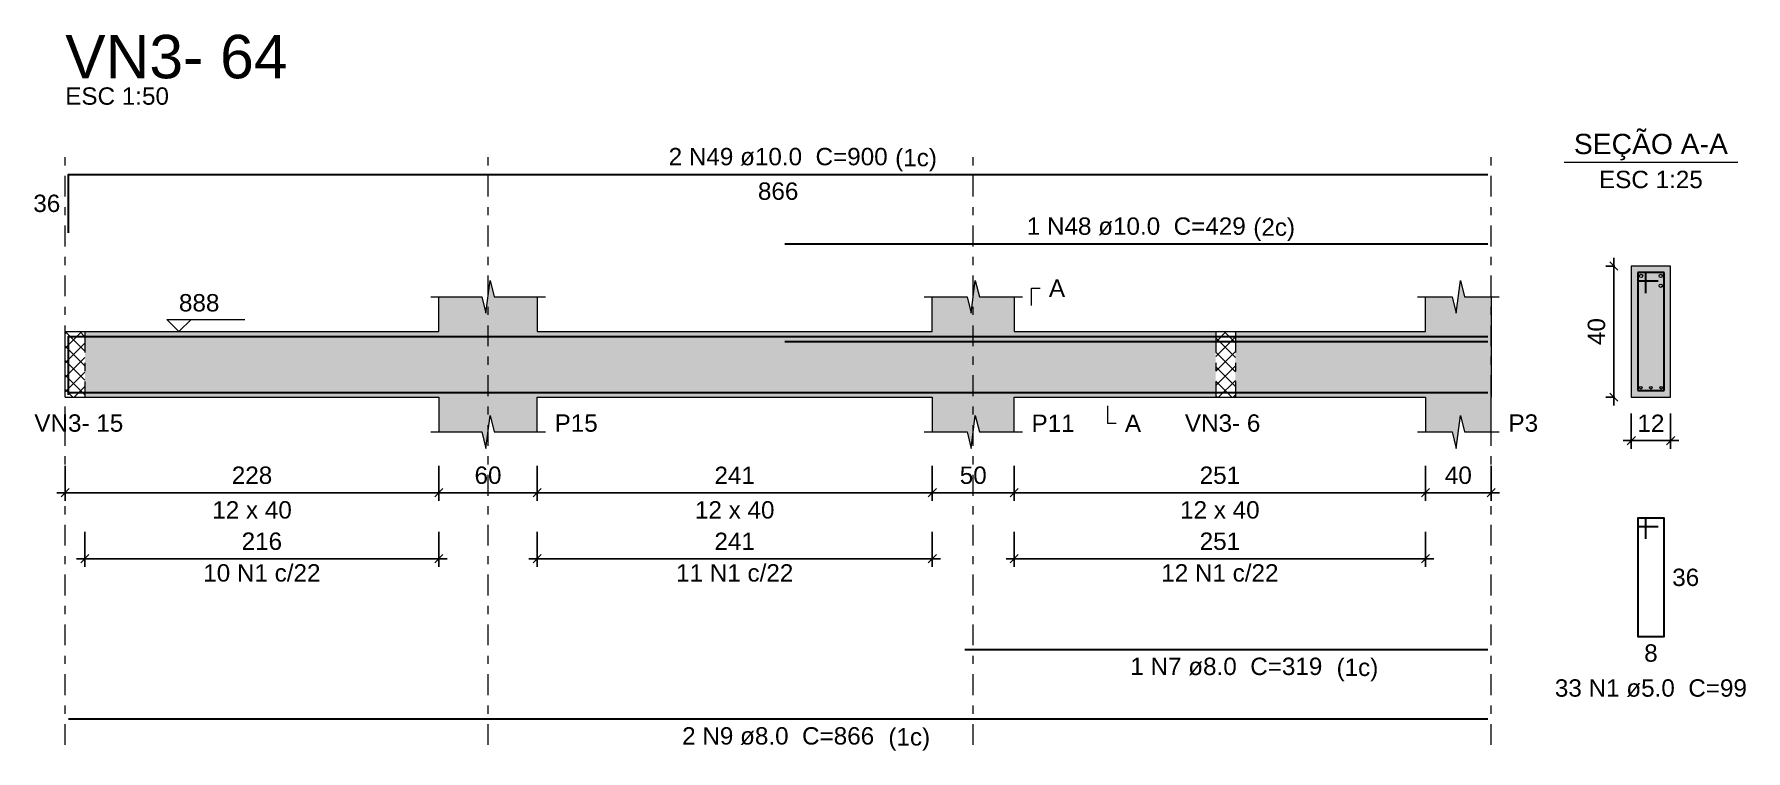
# Model space of a CAD drawing. Header units: millimetres. Extents: x -8 to 605, y -494 to 220.
# Drawn here: x 543.59 to 564.48, y -435.33 to -426.59 of the extents above; entities that cross this region are included whole.
import ezdxf

# ---------------------------------------------------------------- set-up
doc = ezdxf.new("R2010")
doc.units = ezdxf.units.MM
doc.header["$MEASUREMENT"] = 0
doc.linetypes.add('DASHDOT', pattern=[2.54, 1.27, -0.635, 0, -0.635])
doc.linetypes.add('NULL', pattern=[0])
for name, color, linetype, lineweight in [('Descrição da armadura', 7, 'Continuous', 0), ('DT-Barras na forma', 7, 'Continuous', 30), ('DT-Barras no corte', 5, 'Continuous', 5), ('DT-Barras rebatidas', 7, 'Continuous', 30), ('DT-Cotas', 7, 'Continuous', 5), ('DT-Forma', 5, 'Continuous', 5), ('DT-Hachura forma vigas', 252, 'Continuous', 5), ('DT-Hachura intersecção vigas', 9, 'Continuous', 5), ('DT-Hachura seção vigas', 252, 'Continuous', 5), ('DT-Pontilhado', 9, 'DASHDOT', 5), ('DT-Textos', 7, 'Continuous', 5), ('DT-Título', 5, 'Continuous', 20), ('Textos armaduras', 7, 'Continuous', 0)]:
    doc.layers.add(name, color=color, linetype=linetype, lineweight=lineweight)
doc.styles.add('Arial', font='arial.ttf')
doc.dimstyles.new('UM_25.000000', dxfattribs={"dimtxt": 0.18, "dimasz": 0.1, "dimexe": 0.1, "dimexo": 0.2, "dimgap": 0, "dimtad": 1, "dimtih": 1, "dimtoh": 1, "dimdec": 1, "dimlfac": 25, "dimzin": 0, "dimdsep": 46, "dimtxsty": 'Standard', "dimcen": 0.09, "dimdle": 0.1, "dimadec": 1, "dimazin": 2, "dimtfac": 1, "dimtdec": 4, "dimtofl": 0, "dimtmove": 0, "dimatfit": 3, "dimfxl": 1, "dimtolj": 1, "dimarcsym": 0})
doc.dimstyles.new('UM_50.000000', dxfattribs={"dimtxt": 0.18, "dimasz": 0.1, "dimexe": 0.1, "dimexo": 0.2, "dimgap": 0, "dimtad": 1, "dimtih": 1, "dimtoh": 1, "dimdec": 1, "dimlfac": 50, "dimzin": 0, "dimdsep": 46, "dimtxsty": 'Standard', "dimcen": 0.09, "dimdle": 0.1, "dimadec": 1, "dimazin": 2, "dimtfac": 1, "dimtdec": 4, "dimtofl": 0, "dimtmove": 0, "dimatfit": 3, "dimfxl": 1, "dimtolj": 1, "dimarcsym": 0})
pattern_1 = [(45, (491.48074, -487.50912), (-0.08838835, 0.08838835), []), (135, (491.48074, -487.50912), (-0.08838835, -0.08838835), [])]

# ---------------------------------------------------------------- blocks, each defined once
blk = doc.blocks.new('_Oblique')
at = {"color": 0, "linetype": 'ByBlock', "lineweight": -2}
blk.add_line((-0.5, -0.5), (0.5, 0.5), dxfattribs=at)
blk = doc.blocks.new('*D5097')
at = {"layer": 'Defpoints', "color": 0, "transparency": 16777216}
for p in [(543.97, -431.656), (548.53, -431.656), (548.53, -432.185)]:
    blk.add_point(p, dxfattribs=at)
at = {"layer": 'DT-Cotas', "color": 0, "lineweight": -2, "transparency": 16777216}
for p, q in [((543.97, -431.856), (543.97, -432.285)), ((548.53, -431.856), (548.53, -432.285)), ((543.87, -432.185), (548.63, -432.185))]:
    blk.add_line(p, q, dxfattribs=at)
at = {"layer": 'DT-Cotas', "color": 0, "lineweight": -2, "transparency": 16777216, "xscale": 0.1, "yscale": 0.1, "zscale": 0.1, "rotation": 180}
blk.add_blockref('_Oblique', (543.97, -432.185), dxfattribs=at)
at = {"layer": 'DT-Cotas', "color": 0, "lineweight": -2, "transparency": 16777216, "xscale": 0.1, "yscale": 0.1, "zscale": 0.1}
blk.add_blockref('_Oblique', (548.53, -432.185), dxfattribs=at)
at = {"layer": 'DT-Cotas', "color": 7, "transparency": 16777216, "insert": (546.25, -431.973), "char_height": 0.2118, "attachment_point": 5, "rotation": 0.0057, "style": 'Arial'}
blk.add_mtext('\\A1;228', dxfattribs=at)
blk = doc.blocks.new('*D5098')
at = {"layer": 'Defpoints', "color": 0, "transparency": 16777216}
for p in [(548.53, -431.656), (549.73, -431.656), (549.73, -432.185)]:
    blk.add_point(p, dxfattribs=at)
at = {"layer": 'DT-Cotas', "color": 0, "lineweight": -2, "transparency": 16777216}
for p, q in [((548.53, -431.856), (548.53, -432.285)), ((549.73, -431.856), (549.73, -432.285)), ((548.43, -432.185), (549.83, -432.185))]:
    blk.add_line(p, q, dxfattribs=at)
at = {"layer": 'DT-Cotas', "color": 0, "lineweight": -2, "transparency": 16777216, "xscale": 0.1, "yscale": 0.1, "zscale": 0.1, "rotation": 180}
blk.add_blockref('_Oblique', (548.53, -432.185), dxfattribs=at)
at = {"layer": 'DT-Cotas', "color": 0, "lineweight": -2, "transparency": 16777216, "xscale": 0.1, "yscale": 0.1, "zscale": 0.1}
blk.add_blockref('_Oblique', (549.73, -432.185), dxfattribs=at)
at = {"layer": 'DT-Cotas', "color": 7, "transparency": 16777216, "insert": (549.13, -431.973), "char_height": 0.2118, "attachment_point": 5, "rotation": 0.0057, "style": 'Arial'}
blk.add_mtext('\\A1;60', dxfattribs=at)
blk = doc.blocks.new('*D5099')
at = {"layer": 'Defpoints', "color": 0, "transparency": 16777216}
for p in [(549.73, -431.656), (554.551, -431.656), (554.551, -432.185)]:
    blk.add_point(p, dxfattribs=at)
at = {"layer": 'DT-Cotas', "color": 0, "lineweight": -2, "transparency": 16777216}
for p, q in [((549.73, -431.856), (549.73, -432.285)), ((554.551, -431.856), (554.551, -432.285)), ((549.63, -432.185), (554.651, -432.185))]:
    blk.add_line(p, q, dxfattribs=at)
at = {"layer": 'DT-Cotas', "color": 0, "lineweight": -2, "transparency": 16777216, "xscale": 0.1, "yscale": 0.1, "zscale": 0.1, "rotation": 180}
blk.add_blockref('_Oblique', (549.73, -432.185), dxfattribs=at)
at = {"layer": 'DT-Cotas', "color": 0, "lineweight": -2, "transparency": 16777216, "xscale": 0.1, "yscale": 0.1, "zscale": 0.1}
blk.add_blockref('_Oblique', (554.551, -432.185), dxfattribs=at)
at = {"layer": 'DT-Cotas', "color": 7, "transparency": 16777216, "insert": (552.14, -431.973), "char_height": 0.2118, "attachment_point": 5, "rotation": 0.0057, "style": 'Arial'}
blk.add_mtext('\\A1;241', dxfattribs=at)
blk = doc.blocks.new('*D5100')
at = {"layer": 'Defpoints', "color": 0, "transparency": 16777216}
for p in [(554.551, -431.656), (555.551, -431.656), (555.551, -432.185)]:
    blk.add_point(p, dxfattribs=at)
at = {"layer": 'DT-Cotas', "color": 0, "lineweight": -2, "transparency": 16777216}
for p, q in [((554.551, -431.856), (554.551, -432.285)), ((555.551, -431.856), (555.551, -432.285)), ((554.451, -432.185), (555.651, -432.185))]:
    blk.add_line(p, q, dxfattribs=at)
at = {"layer": 'DT-Cotas', "color": 0, "lineweight": -2, "transparency": 16777216, "xscale": 0.1, "yscale": 0.1, "zscale": 0.1, "rotation": 180}
blk.add_blockref('_Oblique', (554.551, -432.185), dxfattribs=at)
at = {"layer": 'DT-Cotas', "color": 0, "lineweight": -2, "transparency": 16777216, "xscale": 0.1, "yscale": 0.1, "zscale": 0.1}
blk.add_blockref('_Oblique', (555.551, -432.185), dxfattribs=at)
at = {"layer": 'DT-Cotas', "color": 7, "transparency": 16777216, "insert": (555.051, -431.973), "char_height": 0.2118, "attachment_point": 5, "rotation": 0.0057, "style": 'Arial'}
blk.add_mtext('\\A1;50', dxfattribs=at)
blk = doc.blocks.new('*D5101')
at = {"layer": 'Defpoints', "color": 0, "transparency": 16777216}
for p in [(555.551, -431.656), (560.57, -431.656), (560.57, -432.185)]:
    blk.add_point(p, dxfattribs=at)
at = {"layer": 'DT-Cotas', "color": 0, "lineweight": -2, "transparency": 16777216}
for p, q in [((555.551, -431.856), (555.551, -432.285)), ((560.57, -431.856), (560.57, -432.285)), ((555.451, -432.185), (560.67, -432.185))]:
    blk.add_line(p, q, dxfattribs=at)
at = {"layer": 'DT-Cotas', "color": 0, "lineweight": -2, "transparency": 16777216, "xscale": 0.1, "yscale": 0.1, "zscale": 0.1, "rotation": 180}
blk.add_blockref('_Oblique', (555.551, -432.185), dxfattribs=at)
at = {"layer": 'DT-Cotas', "color": 0, "lineweight": -2, "transparency": 16777216, "xscale": 0.1, "yscale": 0.1, "zscale": 0.1}
blk.add_blockref('_Oblique', (560.57, -432.185), dxfattribs=at)
at = {"layer": 'DT-Cotas', "color": 7, "transparency": 16777216, "insert": (558.061, -431.973), "char_height": 0.2118, "attachment_point": 5, "rotation": 0.0057, "style": 'Arial'}
blk.add_mtext('\\A1;251', dxfattribs=at)
blk = doc.blocks.new('*D5102')
at = {"layer": 'Defpoints', "color": 0, "transparency": 16777216}
for p in [(560.57, -431.656), (561.371, -431.656), (561.371, -432.185)]:
    blk.add_point(p, dxfattribs=at)
at = {"layer": 'DT-Cotas', "color": 0, "lineweight": -2, "transparency": 16777216}
for p, q in [((560.57, -431.856), (560.57, -432.285)), ((561.371, -431.856), (561.371, -432.285)), ((560.47, -432.185), (561.471, -432.185))]:
    blk.add_line(p, q, dxfattribs=at)
at = {"layer": 'DT-Cotas', "color": 0, "lineweight": -2, "transparency": 16777216, "xscale": 0.1, "yscale": 0.1, "zscale": 0.1, "rotation": 180}
blk.add_blockref('_Oblique', (560.57, -432.185), dxfattribs=at)
at = {"layer": 'DT-Cotas', "color": 0, "lineweight": -2, "transparency": 16777216, "xscale": 0.1, "yscale": 0.1, "zscale": 0.1}
blk.add_blockref('_Oblique', (561.371, -432.185), dxfattribs=at)
at = {"layer": 'DT-Cotas', "color": 7, "transparency": 16777216, "insert": (560.971, -431.973), "char_height": 0.2118, "attachment_point": 5, "rotation": 0.0057, "style": 'Arial'}
blk.add_mtext('\\A1;40', dxfattribs=at)
blk = doc.blocks.new('*D5103')
at = {"layer": 'Defpoints', "color": 0, "transparency": 16777216}
for p in [(562.869, -429.42), (563.081, -429.42), (563.081, -431.02)]:
    blk.add_point(p, dxfattribs=at)
at = {"layer": 'DT-Cotas', "color": 0, "lineweight": -2, "transparency": 16777216}
for p, q in [((562.869, -431.12), (562.869, -429.32)), ((562.881, -429.42), (562.769, -429.42)), ((562.881, -431.02), (562.769, -431.02))]:
    blk.add_line(p, q, dxfattribs=at)
at = {"layer": 'DT-Cotas', "color": 0, "lineweight": -2, "transparency": 16777216, "xscale": 0.1, "yscale": 0.1, "zscale": 0.1}
for p, rotation in [((562.869, -429.42), 90), ((562.869, -431.02), 270)]:
    blk.add_blockref('_Oblique', p, dxfattribs=dict(at, rotation=rotation))
at = {"layer": 'DT-Cotas', "color": 7, "transparency": 16777216, "insert": (562.657, -430.22), "char_height": 0.2118, "attachment_point": 5, "rotation": 90, "style": 'Arial'}
blk.add_mtext('\\A1;40', dxfattribs=at)
blk = doc.blocks.new('*D5104')
at = {"layer": 'Defpoints', "color": 0, "transparency": 16777216}
for p in [(563.081, -431.02), (563.561, -431.02), (563.561, -431.55)]:
    blk.add_point(p, dxfattribs=at)
at = {"layer": 'DT-Cotas', "color": 0, "lineweight": -2, "transparency": 16777216}
for p, q in [((563.081, -431.22), (563.081, -431.65)), ((563.561, -431.22), (563.561, -431.65)), ((562.981, -431.55), (563.661, -431.55))]:
    blk.add_line(p, q, dxfattribs=at)
at = {"layer": 'DT-Cotas', "color": 0, "lineweight": -2, "transparency": 16777216, "xscale": 0.1, "yscale": 0.1, "zscale": 0.1, "rotation": 180}
blk.add_blockref('_Oblique', (563.081, -431.55), dxfattribs=at)
at = {"layer": 'DT-Cotas', "color": 0, "lineweight": -2, "transparency": 16777216, "xscale": 0.1, "yscale": 0.1, "zscale": 0.1}
blk.add_blockref('_Oblique', (563.561, -431.55), dxfattribs=at)
at = {"layer": 'DT-Cotas', "color": 7, "transparency": 16777216, "insert": (563.321, -431.338), "char_height": 0.2118, "attachment_point": 5, "rotation": 0.0057, "style": 'Arial'}
blk.add_mtext('\\A1;12', dxfattribs=at)
blk = doc.blocks.new('*D5105')
at = {"layer": 'Defpoints', "color": 0, "transparency": 16777216}
for p in [(544.21, -432.461), (548.53, -432.461), (548.53, -432.99)]:
    blk.add_point(p, dxfattribs=at)
at = {"layer": 'DT-Cotas', "color": 0, "lineweight": -2, "transparency": 16777216}
for p, q in [((544.21, -432.661), (544.21, -433.09)), ((548.53, -432.661), (548.53, -433.09)), ((544.11, -432.99), (548.63, -432.99))]:
    blk.add_line(p, q, dxfattribs=at)
at = {"layer": 'DT-Cotas', "color": 0, "lineweight": -2, "transparency": 16777216, "xscale": 0.1, "yscale": 0.1, "zscale": 0.1, "rotation": 180}
blk.add_blockref('_Oblique', (544.21, -432.99), dxfattribs=at)
at = {"layer": 'DT-Cotas', "color": 0, "lineweight": -2, "transparency": 16777216, "xscale": 0.1, "yscale": 0.1, "zscale": 0.1}
blk.add_blockref('_Oblique', (548.53, -432.99), dxfattribs=at)
at = {"layer": 'DT-Cotas', "color": 7, "transparency": 16777216, "insert": (546.37, -432.778), "char_height": 0.2118, "attachment_point": 5, "rotation": 0.0057, "style": 'Arial'}
blk.add_mtext('\\A1;216', dxfattribs=at)
blk = doc.blocks.new('*D5106')
at = {"layer": 'Defpoints', "color": 0, "transparency": 16777216}
for p in [(549.73, -432.461), (554.551, -432.461), (554.551, -432.99)]:
    blk.add_point(p, dxfattribs=at)
at = {"layer": 'DT-Cotas', "color": 0, "lineweight": -2, "transparency": 16777216}
for p, q in [((549.73, -432.661), (549.73, -433.09)), ((554.551, -432.661), (554.551, -433.09)), ((549.63, -432.99), (554.651, -432.99))]:
    blk.add_line(p, q, dxfattribs=at)
at = {"layer": 'DT-Cotas', "color": 0, "lineweight": -2, "transparency": 16777216, "xscale": 0.1, "yscale": 0.1, "zscale": 0.1, "rotation": 180}
blk.add_blockref('_Oblique', (549.73, -432.99), dxfattribs=at)
at = {"layer": 'DT-Cotas', "color": 0, "lineweight": -2, "transparency": 16777216, "xscale": 0.1, "yscale": 0.1, "zscale": 0.1}
blk.add_blockref('_Oblique', (554.551, -432.99), dxfattribs=at)
at = {"layer": 'DT-Cotas', "color": 7, "transparency": 16777216, "insert": (552.14, -432.778), "char_height": 0.2118, "attachment_point": 5, "rotation": 0.0057, "style": 'Arial'}
blk.add_mtext('\\A1;241', dxfattribs=at)
blk = doc.blocks.new('*D5107')
at = {"layer": 'Defpoints', "color": 0, "transparency": 16777216}
for p in [(555.551, -432.461), (560.57, -432.461), (560.57, -432.99)]:
    blk.add_point(p, dxfattribs=at)
at = {"layer": 'DT-Cotas', "color": 0, "lineweight": -2, "transparency": 16777216}
for p, q in [((555.551, -432.661), (555.551, -433.09)), ((560.57, -432.661), (560.57, -433.09)), ((555.451, -432.99), (560.67, -432.99))]:
    blk.add_line(p, q, dxfattribs=at)
at = {"layer": 'DT-Cotas', "color": 0, "lineweight": -2, "transparency": 16777216, "xscale": 0.1, "yscale": 0.1, "zscale": 0.1, "rotation": 180}
blk.add_blockref('_Oblique', (555.551, -432.99), dxfattribs=at)
at = {"layer": 'DT-Cotas', "color": 0, "lineweight": -2, "transparency": 16777216, "xscale": 0.1, "yscale": 0.1, "zscale": 0.1}
blk.add_blockref('_Oblique', (560.57, -432.99), dxfattribs=at)
at = {"layer": 'DT-Cotas', "color": 7, "transparency": 16777216, "insert": (558.061, -432.778), "char_height": 0.2118, "attachment_point": 5, "rotation": 0.0057, "style": 'Arial'}
blk.add_mtext('\\A1;251', dxfattribs=at)

msp = doc.modelspace()

# ---------------------------------------------------------------- hatches: boundary and pattern name
at = {"layer": 'DT-Hachura forma vigas', "linetype": 'Continuous'}
for points in [[(555.5505, -431.0203), (558.0103, -431.0203), (558.0103, -430.2203), (555.5505, -430.2203), (555.5505, -429.7967), (555.1255, -429.7967), (555.0755, -429.5967), (555.0255, -429.9967), (554.9755, -429.7967), (554.5505, -429.7967), (554.5505, -430.2203), (549.7303, -430.2203), (549.7303, -429.7967), (549.2053, -429.7967), (549.1553, -429.5967), (549.1053, -429.9967), (549.0553, -429.7967), (548.5303, -429.7967), (548.5303, -430.2203), (544.2103, -430.2203), (544.2103, -431.0203), (548.5303, -431.0203), (548.5303, -431.4439), (549.0553, -431.4439), (549.1053, -431.6439), (549.1553, -431.2439), (549.2053, -431.4439), (549.7303, -431.4439), (549.7303, -431.0203), (554.5505, -431.0203), (554.5505, -431.4439), (554.9755, -431.4439), (555.0255, -431.6439), (555.0755, -431.2439), (555.1255, -431.4439), (555.5505, -431.4439), (555.5505, -431.0203)], [(561.3705, -431.4439), (561.3705, -431.0203), (561.3705, -430.2203), (561.3705, -429.7967), (561.0455, -429.7967), (560.9955, -429.5967), (560.9455, -429.9967), (560.8955, -429.7967), (560.5705, -429.7967), (560.5705, -430.2203), (558.2503, -430.2203), (558.2503, -431.0203), (560.5705, -431.0203), (560.5705, -431.4439), (560.8955, -431.4439), (560.9455, -431.6439), (560.9955, -431.2439), (561.0455, -431.4439), (561.3705, -431.4439)]]:
    msp.add_hatch(color=252, dxfattribs=at).paths.add_polyline_path(points)
at = {"layer": 'DT-Hachura intersecção vigas', "linetype": 'Continuous'}
h = msp.add_hatch(dxfattribs=at)
h.set_pattern_fill('ANSI37', color=9, style=0)
h.set_pattern_definition(pattern_1)
h.paths.add_polyline_path([(543.9703, -431.0203), (544.2103, -431.0203), (544.2103, -430.2203), (543.9703, -430.2203), (543.9703, -431.0203)])
h = msp.add_hatch(dxfattribs=at)
h.set_pattern_fill('ANSI37', color=9, style=0)
h.set_pattern_definition(pattern_1)
h.paths.add_polyline_path([(558.0103, -431.0203), (558.2503, -431.0203), (558.2503, -430.2203), (558.0103, -430.2203), (558.0103, -431.0203)])
at = {"layer": 'DT-Hachura seção vigas', "linetype": 'Continuous'}
msp.add_hatch(color=252, dxfattribs=at).paths.add_polyline_path([(563.0807, -431.0203), (563.0807, -431.0203), (563.5607, -431.0203), (563.5607, -429.4203), (563.0807, -429.4203), (563.0807, -431.0203)])

# ---------------------------------------------------------------- linework, layer by layer
at = {"layer": 'DT-Barras na forma'}
for p, q in [((563.2607, -429.5003), (563.1607, -429.5003)), ((563.1607, -429.5003), (563.1607, -430.9403)), ((563.4807, -429.5003), (563.1607, -429.5003)), ((563.1607, -429.5003), (563.1607, -429.6003)), ((563.1607, -429.6003), (563.4107, -429.6003)), ((563.2607, -429.7503), (563.2607, -429.5003)), ((563.4807, -430.9403), (563.4807, -429.5003)), ((563.1607, -430.9403), (563.4807, -430.9403))]:
    msp.add_line(p, q, dxfattribs=at)
for points in [[(544.0103, -430.9903), (544.0103, -430.2803), (561.3305, -430.2803)], [(552.7505, -430.3403), (561.3305, -430.3403)], [(544.0103, -430.9623), (561.3305, -430.9623)], [(554.9478, -430.9623), (561.3305, -430.9623)]]:
    msp.add_lwpolyline(points, dxfattribs=at)
at = {"layer": 'DT-Barras no corte'}
for centre, radius in [((563.2007, -429.5403), 0.02), ((563.4407, -429.5403), 0.02), ((563.4407, -429.6603), 0.02), ((563.1967, -430.9043), 0.016), ((563.3207, -430.9043), 0.016), ((563.4447, -430.9043), 0.016)]:
    msp.add_circle(centre, radius, dxfattribs=at)
at = {"layer": 'DT-Barras rebatidas'}
for points in [[(544.0103, -429.0135), (544.0103, -428.3035), (561.3305, -428.3035)], [(552.7505, -429.1507), (561.3305, -429.1507)], [(563.2607, -432.747), (563.2607, -432.497), (563.1607, -432.497), (563.1607, -433.937), (563.4807, -433.937), (563.4807, -432.497), (563.1607, -432.497), (563.1607, -432.597), (563.4107, -432.597)], [(554.9478, -434.097), (561.3305, -434.097)], [(544.0103, -434.9442), (561.3305, -434.9442)]]:
    msp.add_lwpolyline(points, dxfattribs=at)
at = {"layer": 'DT-Forma'}
for p, q in [((549.1053, -429.9967), (549.1553, -429.5967)), ((549.1553, -429.5967), (549.2053, -429.7967)), ((555.0255, -429.9967), (555.0755, -429.5967)), ((555.0755, -429.5967), (555.1255, -429.7967)), ((560.9455, -429.9967), (560.9955, -429.5967)), ((560.9955, -429.5967), (561.0455, -429.7967)), ((563.5607, -429.4203), (563.0807, -429.4203)), ((563.0807, -429.4203), (563.0807, -431.0203)), ((563.5607, -431.0203), (563.5607, -429.4203)), ((548.4303, -429.7967), (549.0553, -429.7967)), ((548.5303, -430.2203), (548.5303, -429.7967)), ((549.0553, -429.7967), (549.1053, -429.9967)), ((549.2053, -429.7967), (549.8303, -429.7967)), ((549.7303, -429.7967), (549.7303, -430.2203)), ((554.4505, -429.7967), (554.9755, -429.7967)), ((554.5505, -430.2203), (554.5505, -429.7967)), ((554.9755, -429.7967), (555.0255, -429.9967)), ((555.1255, -429.7967), (555.6505, -429.7967)), ((555.5505, -429.7967), (555.5505, -430.2203)), ((560.4705, -429.7967), (560.8955, -429.7967)), ((560.5705, -430.2203), (560.5705, -429.7967)), ((560.8955, -429.7967), (560.9455, -429.9967)), ((561.0455, -429.7967), (561.4705, -429.7967)), ((561.3705, -429.7967), (561.3705, -430.2203)), ((543.9703, -430.2203), (544.2103, -430.2203)), ((544.2103, -430.2203), (548.5303, -430.2203)), ((549.7303, -430.2203), (554.5505, -430.2203)), ((555.5505, -430.2203), (558.0103, -430.2203)), ((558.0103, -430.2203), (558.2503, -430.2203)), ((558.2503, -430.2203), (560.5705, -430.2203)), ((543.9703, -431.0203), (544.2103, -431.0203)), ((544.2103, -431.0203), (548.5303, -431.0203)), ((548.5303, -431.0203), (548.5303, -431.4439)), ((549.7303, -431.4439), (549.7303, -431.0203)), ((549.7303, -431.0203), (554.5505, -431.0203)), ((554.5505, -431.0203), (554.5505, -431.4439)), ((555.5505, -431.4439), (555.5505, -431.0203)), ((555.5505, -431.0203), (558.0103, -431.0203)), ((558.0103, -431.0203), (558.2503, -431.0203)), ((558.2503, -431.0203), (560.5705, -431.0203)), ((560.5705, -431.0203), (560.5705, -431.4439)), ((561.3705, -431.4439), (561.3705, -431.0203)), ((563.0807, -431.0203), (563.5607, -431.0203)), ((549.1053, -431.6439), (549.1553, -431.2439)), ((549.1553, -431.2439), (549.2053, -431.4439)), ((555.0255, -431.6439), (555.0755, -431.2439)), ((555.0755, -431.2439), (555.1255, -431.4439)), ((560.9455, -431.6439), (560.9955, -431.2439)), ((560.9955, -431.2439), (561.0455, -431.4439)), ((548.4303, -431.4439), (549.0553, -431.4439)), ((549.0553, -431.4439), (549.1053, -431.6439)), ((549.2053, -431.4439), (549.8303, -431.4439)), ((554.4505, -431.4439), (554.9755, -431.4439)), ((554.9755, -431.4439), (555.0255, -431.6439)), ((555.1255, -431.4439), (555.6505, -431.4439)), ((560.4705, -431.4439), (560.8955, -431.4439)), ((560.8955, -431.4439), (560.9455, -431.6439)), ((561.0455, -431.4439), (561.4705, -431.4439))]:
    msp.add_line(p, q, dxfattribs=at)
at = {"layer": 'DT-Forma', "linetype": 'Continuous'}
for p, q in [((543.9703, -431.0203), (543.9703, -430.2203)), ((561.3705, -430.2203), (561.3705, -431.0203))]:
    msp.add_line(p, q, dxfattribs=at)
at = {"layer": 'DT-Pontilhado', "ltscale": 0.2}
for p, q in [((543.9703, -435.2619), (543.9703, -428.0917)), ((549.1303, -435.2619), (549.1303, -428.0917)), ((555.0505, -435.2619), (555.0505, -428.0917)), ((561.3705, -435.2619), (561.3705, -428.0917)), ((544.2103, -430.2203), (544.2103, -431.0203)), ((558.0103, -430.2203), (558.0103, -431.0203)), ((558.2503, -430.2203), (558.2503, -431.0203))]:
    msp.add_line(p, q, dxfattribs=at)
at = {"layer": 'DT-Textos'}
msp.add_line((562.2617, -428.1554), (564.3797, -428.1554), dxfattribs=at)
for points in [[(555.7623, -429.9026), (555.7623, -429.6908), (555.8682, -429.6908)], [(545.5063, -430.0721), (545.3581, -430.2203), (545.2098, -430.0721), (546.1629, -430.0721)], [(556.6898, -431.1262), (556.6898, -431.338), (556.7957, -431.338)]]:
    msp.add_lwpolyline(points, dxfattribs=at)

# ---------------------------------------------------------------- texts
at = {"layer": 'Descrição da armadura', "linetype": 'NULL', "char_height": 0.2118, "attachment_point": 8, "line_spacing_factor": 0.9, "style": 'Arial'}
for s, insert, width in [('2 N49 ø10.0  C=900', (552.6705, -428.1972), 5.344721), ('1 N48 ø10.0  C=429', (557.0405, -429.0452), 5.344721), ('10 N1 c/22', (546.3703, -433.2718), 2.86156), ('11 N1 c/22', (552.1404, -433.2718), 2.86156), ('12 N1 c/22', (558.0605, -433.2718), 2.86156), ('1 N7 ø8.0  C=319', (558.1395, -434.4142), 4.686721), ('33 N1 ø5.0  C=99', (563.3205, -434.6782), 4.686721), ('2 N9 ø8.0  C=866', (552.6705, -435.2622), 4.686721)]:
    msp.add_mtext(s, dxfattribs=dict(at, insert=insert, width=width))
at = {"layer": 'DT-Textos', "linetype": 'NULL', "line_spacing_factor": 0.798, "style": 'Arial'}
for s, insert, char_height, width, attachment_point in [('ESC 1:50', (543.9705, -427.4562), 0.2118, 2.532883, 7), ('SEÇÃO A-A', (563.3205, -428.1311), 0.2471, 3.760741, 8), ('(1c)', (554.0985, -428.2671), 0.2118, 1.018965, 7), ('ESC 1:25', (563.3205, -428.4732), 0.2118, 2.532883, 8), ('(2c)', (558.4685, -429.1151), 0.2118, 1.018965, 7), ('A', (555.9745, -429.7962), 0.2118, 0.394865, 7), ('888', (545.3585, -429.9772), 0.2118, 0.987001, 7), ('VN3- 15', (543.5939, -431.4442), 0.2118, 2.170627, 7), ('P15', (549.9425, -431.4442), 0.2118, 1.052866, 7), ('P11', (555.7625, -431.4442), 0.2118, 1.052866, 7), ('A', (556.9019, -431.4442), 0.2118, 0.394865, 7), ('VN3- 6', (557.6339, -431.4442), 0.2118, 1.841627, 7), ('P3', (561.5825, -431.4442), 0.2118, 0.723865, 7), ('12 x 40', (546.2505, -432.5032), 0.2118, 1.940747, 8), ('12 x 40', (552.1405, -432.5032), 0.2118, 1.940747, 8), ('12 x 40', (558.0605, -432.5032), 0.2118, 1.940747, 8), ('(1c)', (559.4845, -434.4841), 0.2118, 1.018965, 7), ('(1c)', (554.0155, -435.3321), 0.2118, 1.018965, 7)]:
    msp.add_mtext(s, dxfattribs=dict(at, insert=insert, char_height=char_height, width=width, attachment_point=attachment_point))
at = {"layer": 'DT-Título', "linetype": 'NULL', "insert": (543.9705, -427.1384), "char_height": 0.5295, "width": 5.426568, "attachment_point": 7, "line_spacing_factor": 0.798, "style": 'Arial'}
msp.add_mtext('VN3- 64', dxfattribs=at)
at = {"layer": 'Textos armaduras', "linetype": 'NULL', "char_height": 0.2118, "line_spacing_factor": 0.9, "style": 'Arial'}
for s, insert, width, attachment_point in [('36', (543.9103, -428.7644), 1.058001, 9), ('866', (552.6704, -428.4008), 1.387001, 2), ('36', (563.5807, -433.1111), 1.058001, 1), ('8', (563.3207, -434.0343), 0.729, 2)]:
    msp.add_mtext(s, dxfattribs=dict(at, insert=insert, width=width, attachment_point=attachment_point))

# ---------------------------------------------------------------- dimensions: what is measured, and where the dimension line sits
at = {"layer": 'DT-Cotas'}
dim = msp.add_linear_dim(base=(562.8689, -429.4203), p1=(563.0807, -431.0203), p2=(563.0807, -429.4203), angle=90, dimstyle='UM_25.000000', override={"dimtxt": 0.2118, "dimasz": 0.1, "dimexe": 0.1, "dimexo": 0.2, "dimtad": 1, "dimtih": 0, "dimtoh": 0, "dimdec": 1, "dimlfac": 25, "dimzin": 8, "dimtxsty": 'Arial', "dimblk": 'Oblique', "dimblk1": 'Oblique', "dimblk2": 'Oblique', "dimsah": 1, "dimdle": 0.1, "dimse1": 0, "dimse2": 0, "dimclrt": 7, "dimadec": 1, "dimazin": 3, "dimtmove": 2, "dimldrblk": 'Oblique'}, dxfattribs=at)
dim.commit()
dim.dimension.update_dxf_attribs({"geometry": '*D5103', "text_midpoint": (562.6571, -430.2203), "dimtype": 160, "text_rotation": 90})
for base, p1, p2, dimstyle, override, picture, middle in [((563.5607, -431.5498), (563.0807, -431.0203), (563.5607, -431.0203), 'UM_25.000000', {"dimtxt": 0.2118, "dimasz": 0.1, "dimexe": 0.1, "dimexo": 0.2, "dimtad": 1, "dimtih": 0, "dimtoh": 0, "dimdec": 1, "dimlfac": 25, "dimzin": 8, "dimtxsty": 'Arial', "dimblk": 'Oblique', "dimblk1": 'Oblique', "dimblk2": 'Oblique', "dimsah": 1, "dimdle": 0.1, "dimse1": 0, "dimse2": 0, "dimclrt": 7, "dimadec": 1, "dimazin": 3, "dimtmove": 2, "dimldrblk": 'Oblique'}, '*D5104', (563.3207, -431.338)), ((548.5303, -432.1852), (543.9703, -431.6557), (548.5303, -431.6557), 'UM_50.000000', {"dimtxt": 0.2118, "dimasz": 0.1, "dimexe": 0.1, "dimexo": 0.2, "dimtad": 1, "dimtih": 0, "dimtoh": 0, "dimdec": 1, "dimlfac": 50, "dimzin": 8, "dimtxsty": 'Arial', "dimblk": 'Oblique', "dimblk1": 'Oblique', "dimblk2": 'Oblique', "dimsah": 1, "dimdle": 0.1, "dimse1": 0, "dimse2": 0, "dimclrt": 7, "dimadec": 1, "dimazin": 3, "dimtmove": 2, "dimldrblk": 'Oblique'}, '*D5097', (546.2503, -431.9734)), ((549.7303, -432.1852), (548.5303, -431.6557), (549.7303, -431.6557), 'UM_50.000000', {"dimtxt": 0.2118, "dimasz": 0.1, "dimexe": 0.1, "dimexo": 0.2, "dimtad": 1, "dimtih": 0, "dimtoh": 0, "dimdec": 1, "dimlfac": 50, "dimzin": 8, "dimtxsty": 'Arial', "dimblk": 'Oblique', "dimblk1": 'Oblique', "dimblk2": 'Oblique', "dimsah": 1, "dimdle": 0.1, "dimse1": 0, "dimse2": 0, "dimclrt": 7, "dimadec": 1, "dimazin": 3, "dimtmove": 2, "dimldrblk": 'Oblique'}, '*D5098', (549.1303, -431.9734)), ((554.5505, -432.1852), (549.7303, -431.6557), (554.5505, -431.6557), 'UM_50.000000', {"dimtxt": 0.2118, "dimasz": 0.1, "dimexe": 0.1, "dimexo": 0.2, "dimtad": 1, "dimtih": 0, "dimtoh": 0, "dimdec": 1, "dimlfac": 50, "dimzin": 8, "dimtxsty": 'Arial', "dimblk": 'Oblique', "dimblk1": 'Oblique', "dimblk2": 'Oblique', "dimsah": 1, "dimdle": 0.1, "dimse1": 0, "dimse2": 0, "dimclrt": 7, "dimadec": 1, "dimazin": 3, "dimtmove": 2, "dimldrblk": 'Oblique'}, '*D5099', (552.1404, -431.9734)), ((555.5505, -432.1852), (554.5505, -431.6557), (555.5505, -431.6557), 'UM_50.000000', {"dimtxt": 0.2118, "dimasz": 0.1, "dimexe": 0.1, "dimexo": 0.2, "dimtad": 1, "dimtih": 0, "dimtoh": 0, "dimdec": 1, "dimlfac": 50, "dimzin": 8, "dimtxsty": 'Arial', "dimblk": 'Oblique', "dimblk1": 'Oblique', "dimblk2": 'Oblique', "dimsah": 1, "dimdle": 0.1, "dimse1": 0, "dimse2": 0, "dimclrt": 7, "dimadec": 1, "dimazin": 3, "dimtmove": 2, "dimldrblk": 'Oblique'}, '*D5100', (555.0505, -431.9734)), ((560.5705, -432.1852), (555.5505, -431.6557), (560.5705, -431.6557), 'UM_50.000000', {"dimtxt": 0.2118, "dimasz": 0.1, "dimexe": 0.1, "dimexo": 0.2, "dimtad": 1, "dimtih": 0, "dimtoh": 0, "dimdec": 1, "dimlfac": 50, "dimzin": 8, "dimtxsty": 'Arial', "dimblk": 'Oblique', "dimblk1": 'Oblique', "dimblk2": 'Oblique', "dimsah": 1, "dimdle": 0.1, "dimse1": 0, "dimse2": 0, "dimclrt": 7, "dimadec": 1, "dimazin": 3, "dimtmove": 2, "dimldrblk": 'Oblique'}, '*D5101', (558.0605, -431.9734)), ((561.3705, -432.1852), (560.5705, -431.6557), (561.3705, -431.6557), 'UM_50.000000', {"dimtxt": 0.2118, "dimasz": 0.1, "dimexe": 0.1, "dimexo": 0.2, "dimtad": 1, "dimtih": 0, "dimtoh": 0, "dimdec": 1, "dimlfac": 50, "dimzin": 8, "dimtxsty": 'Arial', "dimblk": 'Oblique', "dimblk1": 'Oblique', "dimblk2": 'Oblique', "dimsah": 1, "dimdle": 0.1, "dimse1": 0, "dimse2": 0, "dimclrt": 7, "dimadec": 1, "dimazin": 3, "dimtmove": 2, "dimldrblk": 'Oblique'}, '*D5102', (560.9705, -431.9734)), ((548.5303, -432.9901), (544.2103, -432.4606), (548.5303, -432.4606), 'UM_50.000000', {"dimtxt": 0.2118, "dimasz": 0.1, "dimexe": 0.1, "dimexo": 0.2, "dimtad": 1, "dimtih": 0, "dimtoh": 0, "dimdec": 1, "dimlfac": 50, "dimzin": 8, "dimtxsty": 'Arial', "dimblk": 'Oblique', "dimblk1": 'Oblique', "dimblk2": 'Oblique', "dimsah": 1, "dimdle": 0.1, "dimse1": 0, "dimse2": 0, "dimclrt": 7, "dimadec": 1, "dimazin": 3, "dimtmove": 2, "dimldrblk": 'Oblique'}, '*D5105', (546.3703, -432.7783)), ((554.5505, -432.9901), (549.7303, -432.4606), (554.5505, -432.4606), 'UM_50.000000', {"dimtxt": 0.2118, "dimasz": 0.1, "dimexe": 0.1, "dimexo": 0.2, "dimtad": 1, "dimtih": 0, "dimtoh": 0, "dimdec": 1, "dimlfac": 50, "dimzin": 8, "dimtxsty": 'Arial', "dimblk": 'Oblique', "dimblk1": 'Oblique', "dimblk2": 'Oblique', "dimsah": 1, "dimdle": 0.1, "dimse1": 0, "dimse2": 0, "dimclrt": 7, "dimadec": 1, "dimazin": 3, "dimtmove": 2, "dimldrblk": 'Oblique'}, '*D5106', (552.1404, -432.7783)), ((560.5705, -432.9901), (555.5505, -432.4606), (560.5705, -432.4606), 'UM_50.000000', {"dimtxt": 0.2118, "dimasz": 0.1, "dimexe": 0.1, "dimexo": 0.2, "dimtad": 1, "dimtih": 0, "dimtoh": 0, "dimdec": 1, "dimlfac": 50, "dimzin": 8, "dimtxsty": 'Arial', "dimblk": 'Oblique', "dimblk1": 'Oblique', "dimblk2": 'Oblique', "dimsah": 1, "dimdle": 0.1, "dimse1": 0, "dimse2": 0, "dimclrt": 7, "dimadec": 1, "dimazin": 3, "dimtmove": 2, "dimldrblk": 'Oblique'}, '*D5107', (558.0605, -432.7783))]:
    dim = msp.add_linear_dim(base=base, p1=p1, p2=p2, dimstyle=dimstyle, override=override, dxfattribs=at)
    dim.commit()
    dim.dimension.update_dxf_attribs({"geometry": picture, "text_midpoint": middle, "dimtype": 160, "text_rotation": 0.00573})

doc.saveas('drawing.dxf')
